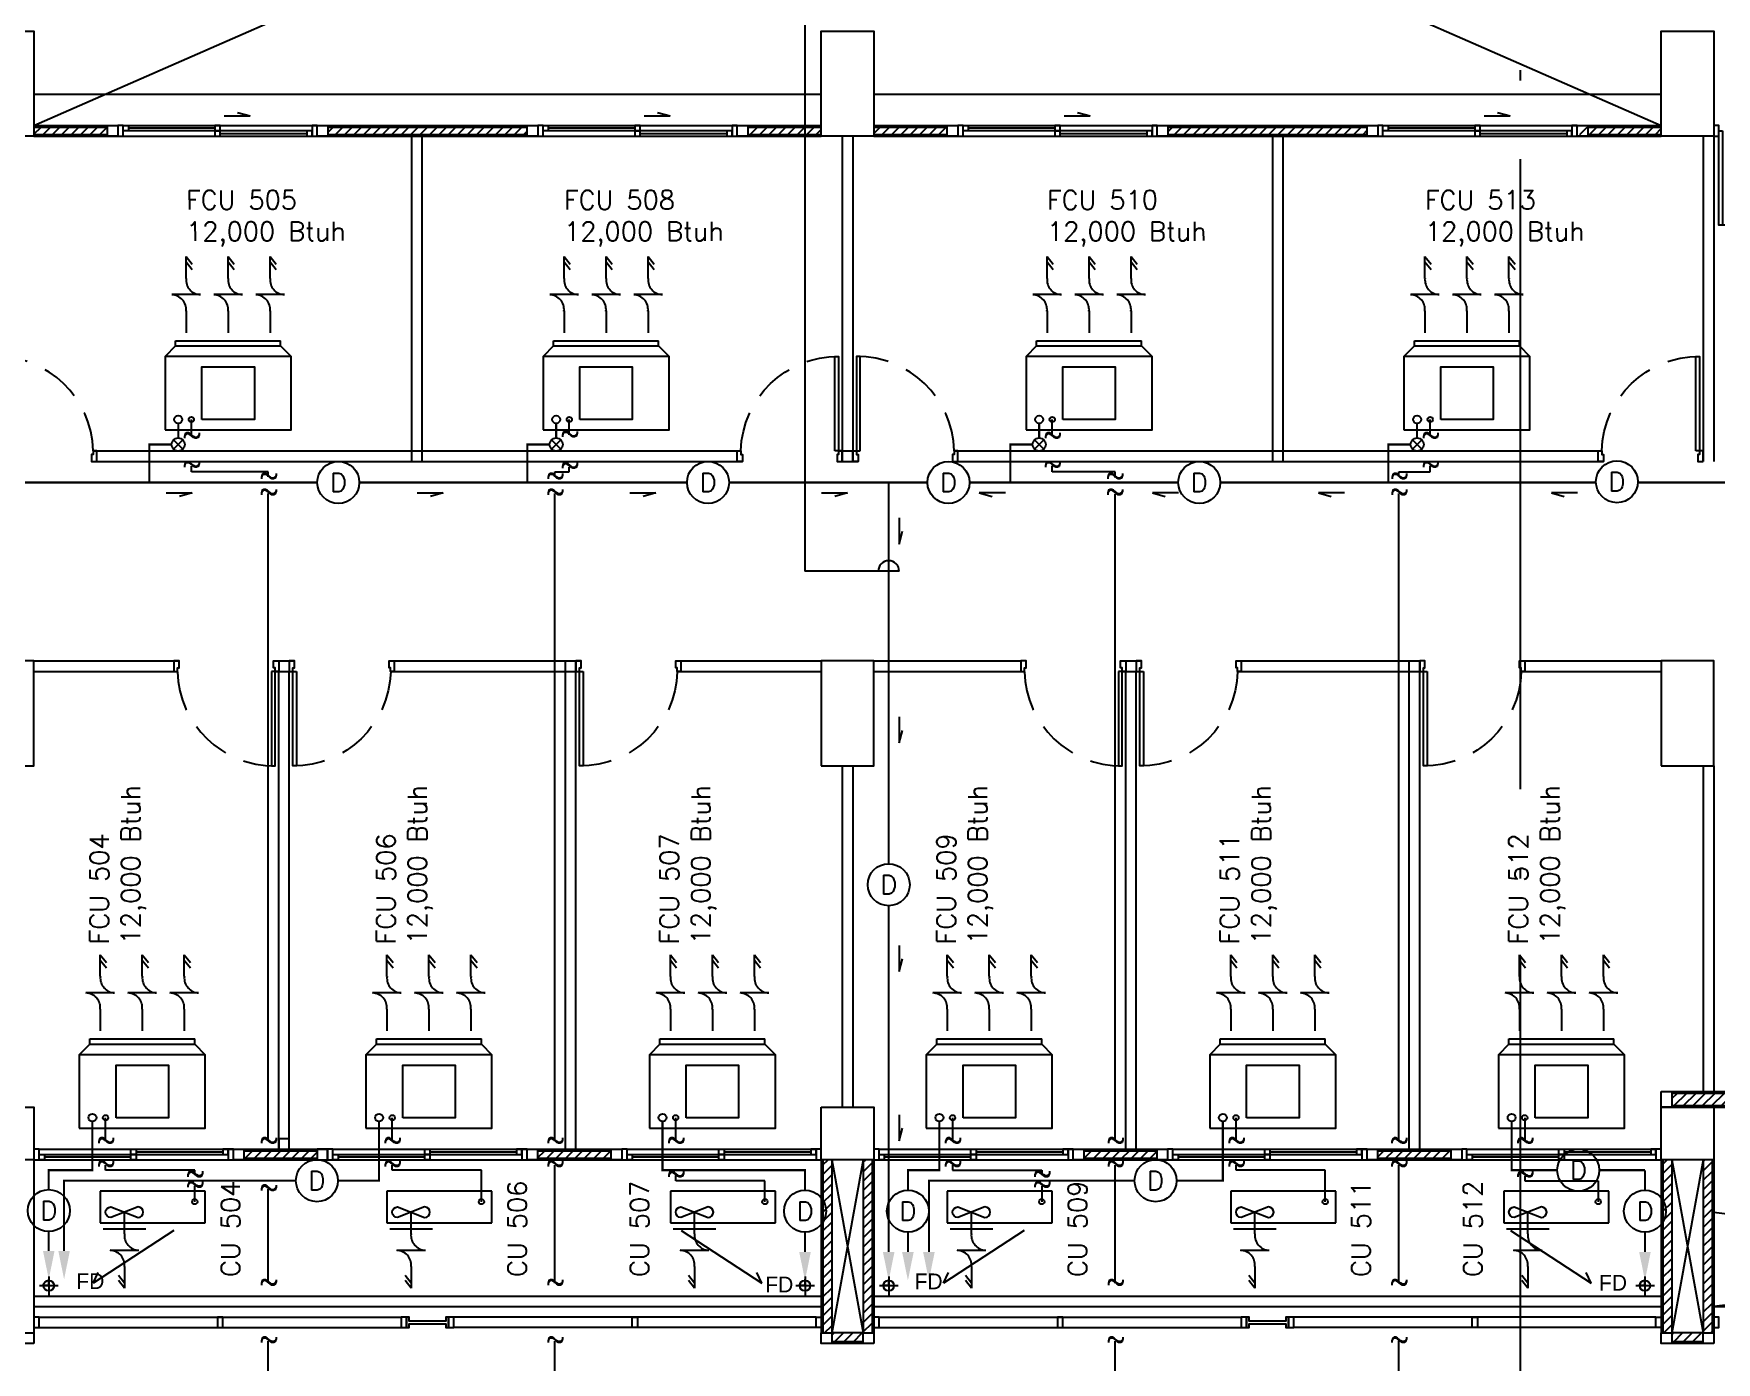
# Model space of a CAD drawing. Header units: millimetres. Extents: x -398 to 816, y -1 to 208.
# Drawn here: x 603.55 to 619.58, y 13.22 to 25.87 of the extents above; entities that cross this region are included whole.
import ezdxf
from ezdxf.enums import TextEntityAlignment as Align

# ---------------------------------------------------------------- set-up
doc = ezdxf.new("R2010")
doc.units = ezdxf.units.MM
doc.linetypes.add('ACAD_ISO04W100', pattern=[30, 24, -3, 0, -3])
doc.linetypes.add('DASHED', pattern=[0.75, 0.5, -0.25])
for name, color, linetype in [('AA_Column', 5, 'Continuous'), ('AA_Door', 3, 'Continuous'), ('AA_FD', 6, 'Continuous'), ('AA_Floor', 31, 'Continuous'), ('AA_Hatch', 8, 'Continuous'), ('AA_Wall', 1, 'Continuous'), ('AA_Window', 4, 'Continuous'), ('AC DRAIN', 240, 'Continuous'), ('AC FCU', 221, 'Continuous'), ('AC LINE', 171, 'Continuous')]:
    doc.layers.add(name, color=color, linetype=linetype)
doc.styles.add('Romand', font='romand.shx')
doc.styles.add('Romans', font='romans.shx')
doc.styles.add('style2', font='vit-s.shx', dxfattribs={"height": 3.2})
pattern_1 = [(45, (-498.769, -475.90679), (-0.0449012806, 0.0449012806), [])]

# ---------------------------------------------------------------- blocks, each defined once
blk = doc.blocks.new('door_90')
at = {"layer": 'AA_Door', "color": 9}
blk.add_lwpolyline([(0.07, 0.1), (0.07, 1), (0.035, 1), (0.035, 0.1)], close=True, dxfattribs=at)
for points in [[(0, 0), (0, 0.1), (0.035, 0.1), (0.035, 0.065), (0.05, 0.065), (0.05, 0), (0, 0)], [(1, 0), (1, 0.1), (0.965, 0.1), (0.965, 0.065), (0.95, 0.065), (0.95, 0), (1, 0)]]:
    blk.add_lwpolyline(points, dxfattribs=at)
at = {"layer": 'AA_Door', "color": 9, "linetype": 'DASHED', "ltscale": 0.75}
blk.add_arc((0.043, 0.077), 0.923, 1.5795, 90.5293, dxfattribs=at)
blk = doc.blocks.new('door_180s')
at = {"layer": 'AA_Door', "color": 9}
for points in [[(-0.1, 1.9), (0, 1.9), (0, 1.85), (-0.1, 1.85)], [(-0.05, 1.815), (0.85, 1.815), (0.85, 1.85), (-0.05, 1.85)], [(-0.05, 0.085), (-0.95, 0.085), (-0.95, 0.05), (-0.05, 0.05)], [(-0.1, 0.05), (0, 0.05), (0, 0), (-0.1, 0)]]:
    blk.add_lwpolyline(points, close=True, dxfattribs=at)
at = {"layer": 'AA_Door', "color": 9, "linetype": 'DASHED', "ltscale": 0.75}
for centre, start, end in [((-0.027, 1.826), 268.4655, 0.5022), ((-0.073, 0.074), 88.4655, 180.5022)]:
    blk.add_arc(centre, 0.877, start, end, dxfattribs=at)
blk = doc.blocks.new('c')
at = {"layer": 'AA_Column', "color": 9}
blk.add_lwpolyline([(0.25, -0.5), (0.25, -0.5), (0.25, 0.5), (-0.25, 0.5), (-0.25, -0.5), (-0.25, -0.5), (-0.25, -0.5), (0.25, -0.5)], close=True, dxfattribs=at)
blk = doc.blocks.new('AC')
at = {"layer": 'AC FCU', "color": 8}
for p, q in [((-0.4, 1.651), (-0.342, 1.578)), ((-0.4, 1.444), (-0.4, 1.651)), ((0, 1.444), (0, 1.651)), ((0, 1.651), (0.058, 1.578)), ((0.4, 1.651), (0.458, 1.578)), ((0.4, 1.444), (0.4, 1.651)), ((-0.4, 1.601), (-0.342, 1.528)), ((0, 1.601), (0.058, 1.528)), ((0.4, 1.601), (0.458, 1.528)), ((-0.264, 1.289), (-0.536, 1.289)), ((0.136, 1.289), (-0.136, 1.289)), ((0.536, 1.289), (0.264, 1.289)), ((-0.4, 1.134), (-0.4, 0.926)), ((0, 1.134), (0, 0.926)), ((0.4, 1.134), (0.4, 0.926))]:
    blk.add_line(p, q, dxfattribs=at)
at = {"layer": 'AC FCU'}
for p, q in [((-0.5, 0.8), (-0.5, 0.85)), ((-0.5, 0.85), (0.5, 0.85)), ((0.5, 0.8), (0.5, 0.85)), ((-0.5, 0.8), (-0.6, 0.7)), ((-0.5, 0.8), (0.5, 0.8)), ((0.5, 0.8), (0.6, 0.7))]:
    blk.add_line(p, q, dxfattribs=at)
blk.add_lwpolyline([(-0.6, 0), (0.6, 0), (0.6, 0.7), (-0.6, 0.7)], close=True, dxfattribs=at)
at = {"layer": 'AC FCU', "color": 8}
blk.add_lwpolyline([(-0.25, 0.1), (-0.25, 0.6), (0.25, 0.6), (0.25, 0.1)], close=True, dxfattribs=at)
at = {"layer": 'AC FCU'}
blk.add_circle((-0.35, 0.1), 0.025, dxfattribs=at)
at = {"layer": 'AC FCU', "color": 8}
for centre, start, end in [((-0.26, 1.429), 173.9498, 268.5513), ((0.14, 1.429), 173.9498, 268.5513), ((0.54, 1.429), 173.9498, 268.5513), ((-0.54, 1.148), 353.9498, 88.5513), ((-0.14, 1.148), 353.9498, 88.5513), ((0.26, 1.148), 353.9498, 88.5513)]:
    blk.add_arc(centre, 0.14, start, end, dxfattribs=at)
blk = doc.blocks.new('ACC1')
at = {"layer": 'AC FCU'}
for p, q in [((0, 0.5), (-0.3, 0.5)), ((-0.3, 0.5), (-0.3, -0.5)), ((0, -0.5), (0, 0.5)), ((-0.3, -0.5), (0, -0.5))]:
    blk.add_line(p, q, dxfattribs=at)
at = {"layer": 'AC FCU', "color": 8}
for p, q in [((-0.925, 0.27), (-0.852, 0.328)), ((-0.875, 0.27), (-0.802, 0.328)), ((-0.562, 0.407), (-0.562, 0.134)), ((-0.36, 0.474), (-0.36, 0.067)), ((-0.718, 0.27), (-0.925, 0.27)), ((-0.407, 0.27), (-0.2, 0.27))]:
    blk.add_line(p, q, dxfattribs=at)
at = {"layer": 'AC FCU'}
blk.add_lwpolyline([(-0.25, 0.4, -1), (-0.15, 0.4), (-0.25, 0.141, 1), (-0.15, 0.141), (-0.25, 0.4)], format="xyb", dxfattribs=at)
blk.add_circle((-0.1, -0.4), 0.025, dxfattribs=at)
at = {"layer": 'AC FCU', "color": 8}
for centre, start, end in [((-0.703, 0.41), 263.9498, 358.5513), ((-0.422, 0.131), 83.9498, 178.5513)]:
    blk.add_arc(centre, 0.14, start, end, dxfattribs=at)
blk = doc.blocks.new('DOWN')
at = {"layer": 'AC DRAIN'}
for p, q in [((-0.044, -0.044), (0.044, 0.044)), ((0.044, -0.044), (-0.044, 0.044))]:
    blk.add_line(p, q, dxfattribs=at)
blk.add_circle((0, 0), 0.0625, dxfattribs=at)
blk = doc.blocks.new('POINT_Drain')
at = {"layer": 'Defpoints'}
blk.add_circle((0, 0), 0.2, dxfattribs=at)
at = {"layer": 'AC DRAIN', "insert": (0, 0), "char_height": 0.18, "width": 0.25231, "attachment_point": 5, "style": 'Romans'}
blk.add_mtext('D', dxfattribs=at)

msp = doc.modelspace()

# ---------------------------------------------------------------- hatches: boundary and pattern name
at = {"layer": 'AA_Hatch'}
h = msp.add_hatch(dxfattribs=at)
h.set_pattern_fill('ANSI31', color=9, scale=0.02, style=0)
h.set_pattern_definition(pattern_1)
h.paths.add_polyline_path([(604.251, 24.914), (604.251, 24.984), (603.551, 24.984), (603.551, 24.914)])
h = msp.add_hatch(dxfattribs=at)
h.set_pattern_fill('ANSI31', color=9, scale=0.02, style=0)
h.set_pattern_definition(pattern_1)
h.paths.add_polyline_path([(606.351, 24.984), (606.351, 24.914), (608.251, 24.914), (608.251, 24.984)])
h = msp.add_hatch(dxfattribs=at)
h.set_pattern_fill('ANSI31', color=9, scale=0.02, style=0)
h.set_pattern_definition(pattern_1)
h.paths.add_polyline_path([(611.051, 24.984), (610.351, 24.984), (610.351, 24.914), (611.051, 24.914)])
h.paths.add_polyline_path([(612.251, 24.984), (611.551, 24.984), (611.551, 24.914), (612.251, 24.914)])
h = msp.add_hatch(dxfattribs=at)
h.set_pattern_fill('ANSI31', color=9, scale=0.02, style=0)
h.set_pattern_definition(pattern_1)
h.paths.add_polyline_path([(616.251, 24.984), (614.65, 24.984), (614.65, 24.914), (616.251, 24.914)])
h.paths.add_polyline_path([(614.65, 24.984), (614.351, 24.984), (614.351, 24.914), (614.65, 24.914)])
h = msp.add_hatch(dxfattribs=at)
h.set_pattern_fill('ANSI31', color=9, scale=0.02, style=0)
h.set_pattern_definition(pattern_1)
h.paths.add_polyline_path([(619.051, 24.984), (618.251, 24.984), (618.251, 24.914), (619.051, 24.914)])
h = msp.add_hatch(dxfattribs=at)
h.set_pattern_fill('ANSI31', color=9, scale=0.02, style=0)
h.set_pattern_definition(pattern_1)
h.paths.add_polyline_path([(625.951, 15.784), (619.151, 15.784), (619.151, 15.664), (625.951, 15.664)])
h.paths.add_polyline_path([(627.551, 15.784), (627.151, 15.784), (627.151, 15.664), (627.551, 15.664)])
h.paths.add_polyline_path([(627.151, 15.149), (627.066, 15.149), (627.066, 13.499), (627.151, 13.499)])
h.paths.add_polyline_path([(627.451, 13.499), (627.151, 13.499), (627.151, 13.414), (627.451, 13.414)])
h = msp.add_hatch(dxfattribs=at)
h.set_pattern_fill('ANSI31', color=9, scale=0.02, style=0)
h.set_pattern_definition(pattern_1)
h.paths.add_polyline_path([(606.249, 15.234), (605.551, 15.234), (605.551, 15.164), (606.249, 15.164)])
h = msp.add_hatch(dxfattribs=at)
h.set_pattern_fill('ANSI31', color=9, scale=0.02, style=0)
h.set_pattern_definition(pattern_1)
h.paths.add_polyline_path([(608.349, 15.234), (608.349, 15.164), (609.051, 15.164), (609.051, 15.234)])
h = msp.add_hatch(dxfattribs=at)
h.set_pattern_fill('ANSI31', color=9, scale=0.02, style=0)
h.set_pattern_definition(pattern_1)
h.paths.add_polyline_path([(614.249, 15.234), (613.551, 15.234), (613.551, 15.164), (614.249, 15.164)])
h = msp.add_hatch(dxfattribs=at)
h.set_pattern_fill('ANSI31', color=9, scale=0.02, style=0)
h.set_pattern_definition(pattern_1)
h.paths.add_polyline_path([(617.051, 15.164), (617.051, 15.234), (616.349, 15.234), (616.349, 15.164)])
h = msp.add_hatch(dxfattribs=at)
h.set_pattern_fill('ANSI31', color=9, scale=0.02, style=0)
h.set_pattern_definition(pattern_1)
h.paths.add_polyline_path([(611.151, 15.149), (611.066, 15.149), (611.066, 13.499), (611.151, 13.499)])
h.paths.add_polyline_path([(611.536, 15.149), (611.451, 15.149), (611.451, 13.499), (611.536, 13.499)])
h.paths.add_polyline_path([(611.301, 13.499), (611.151, 13.499), (611.151, 13.414), (611.301, 13.414)])
h.paths.add_polyline_path([(611.451, 13.499), (611.301, 13.499), (611.301, 13.414), (611.451, 13.414)])
h = msp.add_hatch(dxfattribs=at)
h.set_pattern_fill('ANSI31', color=9, scale=0.02, style=0)
h.set_pattern_definition(pattern_1)
h.paths.add_polyline_path([(619.151, 15.149), (619.066, 15.149), (619.066, 13.499), (619.151, 13.499)])
h.paths.add_polyline_path([(619.536, 15.149), (619.451, 15.149), (619.451, 13.499), (619.536, 13.499)])
h.paths.add_polyline_path([(619.451, 13.499), (619.151, 13.499), (619.151, 13.414), (619.451, 13.414)])

# ---------------------------------------------------------------- linework, layer by layer
at = {"layer": 'AA_Column', "color": 9}
for points in [[(603.051, 18.899), (603.551, 18.899), (603.551, 19.899), (603.051, 19.899)], [(611.051, 18.899), (611.551, 18.899), (611.551, 19.899), (611.051, 19.899)], [(619.051, 18.899), (619.551, 18.899), (619.551, 19.899), (619.051, 19.899)], [(603.051, 15.649), (603.551, 15.649), (603.551, 15.149), (603.051, 15.149)], [(611.051, 15.649), (611.551, 15.649), (611.551, 15.149), (611.051, 15.149)], [(619.051, 15.649), (619.551, 15.649), (619.551, 15.149), (619.051, 15.149)]]:
    msp.add_lwpolyline(points, close=True, dxfattribs=at)
at = {"layer": 'AA_FD', "color": 6}
for p, q in [((604.883, 14.476), (604.116, 13.972)), ((609.716, 14.476), (610.484, 13.972)), ((612.983, 14.476), (612.216, 13.972)), ((617.616, 14.476), (618.384, 13.972)), ((603.606, 13.949), (603.784, 13.949)), ((603.693, 13.949), (603.631, 13.949)), ((603.693, 14.035), (603.693, 13.857)), ((603.693, 13.949), (603.693, 14.01)), ((604.116, 13.972), (604.162, 14.073)), ((610.484, 13.972), (610.437, 14.073)), ((610.809, 13.949), (610.987, 13.949)), ((610.896, 13.949), (610.834, 13.949)), ((610.896, 14.035), (610.896, 13.857)), ((610.896, 13.949), (610.896, 14.01)), ((611.606, 13.949), (611.784, 13.949)), ((611.693, 13.949), (611.631, 13.949)), ((611.693, 14.035), (611.693, 13.857)), ((611.693, 13.949), (611.693, 14.01)), ((612.216, 13.972), (612.262, 14.073)), ((618.384, 13.972), (618.337, 14.073)), ((618.809, 13.949), (618.987, 13.949)), ((618.896, 13.949), (618.834, 13.949)), ((618.896, 14.035), (618.896, 13.857)), ((618.896, 13.949), (618.896, 14.01))]:
    msp.add_line(p, q, dxfattribs=at)
for centre in [(603.693, 13.949), (610.896, 13.949), (611.693, 13.949), (618.896, 13.949)]:
    msp.add_circle(centre, 0.05, dxfattribs=at)
at = {"layer": 'AA_Floor', "color": 9}
for p, q in [((603.551, 31.799), (619.051, 24.999)), ((603.551, 24.999), (619.051, 31.799)), ((603.551, 25.299), (611.051, 25.299)), ((611.551, 25.299), (619.051, 25.299)), ((627.066, 14.649), (619.551, 13.749)), ((619.551, 14.649), (627.051, 13.749)), ((603.551, 13.849), (611.051, 13.849)), ((611.551, 13.849), (619.051, 13.849)), ((603.551, 13.749), (611.051, 13.749)), ((611.551, 13.749), (619.051, 13.749)), ((619.551, 13.749), (627.051, 13.749))]:
    msp.add_line(p, q, dxfattribs=at)
at = {"layer": 'AA_Wall', "color": 9}
for p, q in [((603.551, 24.999), (604.351, 24.999)), ((603.551, 24.984), (604.251, 24.984)), ((603.551, 24.914), (604.251, 24.914)), ((603.551, 24.899), (604.351, 24.899)), ((606.251, 24.999), (608.351, 24.999)), ((606.251, 24.899), (608.351, 24.899)), ((606.351, 24.984), (608.251, 24.984)), ((606.351, 24.914), (608.251, 24.914)), ((607.151, 21.799), (607.151, 24.899)), ((607.251, 21.799), (607.251, 24.899)), ((610.251, 24.999), (611.051, 24.999)), ((610.256, 24.899), (611.051, 24.899)), ((610.351, 24.984), (611.051, 24.984)), ((610.351, 24.914), (611.051, 24.914)), ((611.251, 24.899), (611.251, 21.799)), ((611.351, 24.899), (611.351, 21.799)), ((611.551, 24.999), (612.351, 24.999)), ((611.551, 24.984), (612.251, 24.984)), ((611.551, 24.914), (612.251, 24.914)), ((611.551, 24.899), (612.351, 24.899)), ((614.251, 24.999), (616.351, 24.999)), ((614.251, 24.899), (616.351, 24.899)), ((614.351, 24.984), (616.251, 24.984)), ((614.351, 24.914), (616.251, 24.914)), ((615.351, 21.799), (615.351, 24.899)), ((615.451, 21.799), (615.451, 24.899)), ((618.251, 24.999), (619.051, 24.999)), ((618.256, 24.899), (619.051, 24.899)), ((618.351, 24.984), (619.051, 24.984)), ((618.351, 24.914), (619.051, 24.914)), ((619.451, 24.899), (619.451, 21.799)), ((619.551, 24.899), (619.551, 21.799)), ((604.101, 21.799), (610.301, 21.799)), ((604.116, 21.899), (610.286, 21.899)), ((611.201, 21.799), (611.401, 21.799)), ((611.216, 21.899), (611.386, 21.899)), ((612.301, 21.799), (618.501, 21.799)), ((612.316, 21.899), (618.486, 21.899)), ((603.551, 19.899), (604.934, 19.899)), ((605.834, 19.899), (606.034, 19.899)), ((606.934, 19.899), (608.764, 19.899)), ((608.614, 15.249), (608.614, 19.899)), ((608.714, 15.249), (608.714, 19.899)), ((609.664, 19.899), (611.051, 19.899)), ((611.551, 19.899), (612.951, 19.899)), ((613.901, 19.899), (614.101, 19.899)), ((615.001, 19.899), (616.751, 19.899)), ((616.651, 15.249), (616.651, 19.899)), ((616.751, 15.249), (616.751, 19.899)), ((617.701, 19.899), (619.051, 19.899)), ((603.551, 19.799), (604.919, 19.799)), ((605.849, 19.799), (606.019, 19.799)), ((605.884, 15.249), (605.884, 19.799)), ((605.984, 15.249), (605.984, 19.799)), ((606.949, 19.799), (608.749, 19.799)), ((609.679, 19.799), (611.051, 19.799)), ((611.551, 19.799), (612.951, 19.799)), ((613.916, 19.799), (614.086, 19.799)), ((613.951, 15.249), (613.951, 19.799)), ((614.051, 15.249), (614.051, 19.799)), ((615.016, 19.799), (616.749, 19.799)), ((617.716, 19.799), (619.051, 19.799)), ((611.251, 18.899), (611.251, 15.649)), ((611.351, 18.899), (611.351, 15.649)), ((619.451, 18.899), (619.451, 15.799)), ((619.551, 18.899), (619.551, 15.799)), ((619.051, 15.649), (619.051, 15.799)), ((619.051, 15.799), (625.951, 15.799)), ((619.151, 15.784), (625.951, 15.784)), ((619.051, 15.649), (625.951, 15.649)), ((619.051, 15.649), (625.951, 15.649)), ((619.151, 15.664), (625.951, 15.664)), ((605.451, 15.249), (606.349, 15.249)), ((605.551, 15.234), (606.249, 15.234)), ((608.249, 15.249), (609.151, 15.249)), ((608.349, 15.234), (609.051, 15.234)), ((613.451, 15.249), (614.349, 15.249)), ((613.551, 15.234), (614.249, 15.234)), ((616.249, 15.249), (617.151, 15.249)), ((616.349, 15.234), (617.051, 15.234)), ((603.551, 15.149), (603.551, 13.499)), ((605.451, 15.149), (606.349, 15.149)), ((605.551, 15.164), (606.249, 15.164)), ((608.249, 15.149), (609.151, 15.149)), ((608.349, 15.164), (609.051, 15.164)), ((611.051, 15.149), (611.051, 13.499)), ((611.066, 15.149), (611.066, 13.499)), ((611.151, 15.149), (611.151, 13.499)), ((611.451, 15.149), (611.151, 13.499)), ((611.151, 15.149), (611.451, 13.499)), ((611.451, 15.149), (611.451, 13.499)), ((611.536, 15.149), (611.536, 13.499)), ((611.551, 15.149), (611.551, 13.499)), ((613.451, 15.149), (614.349, 15.149)), ((613.551, 15.164), (614.249, 15.164)), ((616.249, 15.149), (617.151, 15.149)), ((616.349, 15.164), (617.051, 15.164)), ((619.051, 15.149), (619.051, 13.499)), ((619.051, 15.149), (619.051, 13.499)), ((619.051, 15.149), (619.051, 13.499)), ((619.066, 15.149), (619.066, 13.499)), ((619.151, 15.149), (619.151, 13.499)), ((619.151, 15.149), (619.451, 13.499)), ((619.451, 15.149), (619.151, 13.499)), ((619.151, 15.149), (619.151, 13.499)), ((619.151, 15.149), (619.151, 13.499)), ((619.451, 15.149), (619.451, 13.499)), ((619.536, 15.149), (619.536, 13.499)), ((619.551, 15.149), (619.551, 13.499)), ((603.601, 13.649), (607.051, 13.649)), ((605.351, 13.549), (605.351, 13.649)), ((611.001, 13.649), (607.551, 13.649)), ((609.251, 13.549), (609.251, 13.649)), ((611.601, 13.649), (615.051, 13.649)), ((613.351, 13.549), (613.351, 13.649)), ((619.001, 13.649), (615.551, 13.649)), ((617.251, 13.549), (617.251, 13.649)), ((603.601, 13.549), (607.051, 13.549)), ((611.001, 13.549), (607.551, 13.549)), ((611.451, 13.499), (611.151, 13.499)), ((611.601, 13.549), (615.051, 13.549)), ((619.001, 13.549), (615.551, 13.549)), ((619.451, 13.499), (619.151, 13.499)), ((611.451, 13.414), (611.151, 13.414)), ((611.451, 13.399), (611.151, 13.399)), ((619.451, 13.414), (619.151, 13.414)), ((619.451, 13.399), (619.151, 13.399))]:
    msp.add_line(p, q, dxfattribs=at)
for points in [[(604.251, 24.999), (604.351, 24.999), (604.351, 24.899), (604.251, 24.899)], [(606.251, 24.999), (606.351, 24.999), (606.351, 24.899), (606.251, 24.899)], [(608.251, 24.999), (608.351, 24.999), (608.351, 24.899), (608.251, 24.899)], [(610.251, 24.999), (610.351, 24.999), (610.351, 24.899), (610.251, 24.899)], [(612.251, 24.999), (612.351, 24.999), (612.351, 24.899), (612.251, 24.899)], [(614.251, 24.999), (614.351, 24.999), (614.351, 24.899), (614.251, 24.899)], [(616.251, 24.999), (616.351, 24.999), (616.351, 24.899), (616.251, 24.899)], [(618.251, 24.999), (618.351, 24.999), (618.351, 24.899), (618.251, 24.899)], [(619.051, 15.799), (619.151, 15.799), (619.151, 15.649), (619.051, 15.649)], [(605.451, 15.249), (605.551, 15.249), (605.551, 15.149), (605.451, 15.149)], [(605.984, 15.349), (605.884, 15.349), (605.884, 15.249), (605.984, 15.249)], [(606.349, 15.249), (606.249, 15.249), (606.249, 15.149), (606.349, 15.149)], [(608.249, 15.249), (608.349, 15.249), (608.349, 15.149), (608.249, 15.149)], [(609.051, 15.249), (609.151, 15.249), (609.151, 15.149), (609.051, 15.149)], [(613.451, 15.249), (613.551, 15.249), (613.551, 15.149), (613.451, 15.149)], [(614.249, 15.249), (614.349, 15.249), (614.349, 15.149), (614.249, 15.149)], [(616.249, 15.249), (616.349, 15.249), (616.349, 15.149), (616.249, 15.149)], [(617.051, 15.249), (617.151, 15.249), (617.151, 15.149), (617.051, 15.149)], [(603.551, 13.399), (603.451, 13.399), (603.451, 13.499), (603.551, 13.499)], [(611.151, 13.399), (611.051, 13.399), (611.051, 13.499), (611.151, 13.499)], [(611.551, 13.399), (611.451, 13.399), (611.451, 13.499), (611.551, 13.499)], [(619.051, 13.499), (619.151, 13.499), (619.151, 13.399), (619.051, 13.399)], [(619.051, 13.499), (619.151, 13.499), (619.151, 13.399), (619.051, 13.399)], [(619.151, 13.399), (619.051, 13.399), (619.051, 13.499), (619.151, 13.499)], [(619.051, 13.499), (619.151, 13.499), (619.151, 13.399), (619.051, 13.399)], [(619.551, 13.399), (619.451, 13.399), (619.451, 13.499), (619.551, 13.499)]]:
    msp.add_lwpolyline(points, close=True, dxfattribs=at)
at = {"layer": 'AA_Window', "color": 9}
for p, q in [((605.611, 25.088), (605.364, 25.088)), ((605.611, 25.088), (605.491, 25.12)), ((609.611, 25.088), (609.364, 25.088)), ((609.611, 25.088), (609.491, 25.12)), ((613.611, 25.088), (613.364, 25.088)), ((613.611, 25.088), (613.491, 25.12)), ((617.611, 25.088), (617.364, 25.088)), ((617.611, 25.088), (617.491, 25.12)), ((604.401, 24.999), (606.256, 24.999)), ((606.201, 24.949), (604.401, 24.949)), ((604.401, 24.899), (606.256, 24.899)), ((605.276, 24.974), (604.451, 24.974)), ((605.326, 24.949), (605.326, 24.999)), ((605.326, 24.924), (606.151, 24.924)), ((608.401, 24.999), (610.256, 24.999)), ((610.201, 24.949), (608.401, 24.949)), ((608.401, 24.899), (610.256, 24.899)), ((609.276, 24.974), (608.451, 24.974)), ((609.326, 24.949), (609.326, 24.999)), ((609.326, 24.924), (610.151, 24.924)), ((612.401, 24.999), (614.256, 24.999)), ((614.201, 24.949), (612.401, 24.949)), ((612.401, 24.899), (614.256, 24.899)), ((613.276, 24.974), (612.451, 24.974)), ((613.326, 24.949), (613.326, 24.999)), ((613.326, 24.924), (614.151, 24.924)), ((616.401, 24.999), (618.256, 24.999)), ((618.201, 24.949), (616.401, 24.949)), ((616.401, 24.899), (618.256, 24.899)), ((617.276, 24.974), (616.451, 24.974)), ((617.326, 24.949), (617.326, 24.999)), ((617.326, 24.924), (618.151, 24.924)), ((603.601, 15.249), (605.451, 15.249)), ((606.399, 15.249), (608.254, 15.249)), ((609.201, 15.249), (611.001, 15.249)), ((611.601, 15.249), (613.451, 15.249)), ((614.399, 15.249), (616.254, 15.249)), ((617.201, 15.249), (619.001, 15.249)), ((603.601, 15.199), (605.401, 15.199)), ((603.601, 15.149), (605.456, 15.149)), ((604.476, 15.174), (603.651, 15.174)), ((604.526, 15.224), (605.351, 15.224)), ((606.399, 15.199), (608.199, 15.199)), ((606.399, 15.149), (608.254, 15.149)), ((607.274, 15.174), (606.449, 15.174)), ((607.324, 15.224), (608.149, 15.224)), ((609.201, 15.199), (611.001, 15.199)), ((609.201, 15.149), (611.001, 15.149)), ((610.076, 15.174), (609.251, 15.174)), ((610.126, 15.224), (610.951, 15.224)), ((611.601, 15.199), (613.401, 15.199)), ((611.601, 15.149), (613.456, 15.149)), ((612.476, 15.174), (611.651, 15.174)), ((612.526, 15.224), (613.351, 15.224)), ((614.399, 15.199), (616.199, 15.199)), ((614.399, 15.149), (616.254, 15.149)), ((615.274, 15.174), (614.449, 15.174)), ((615.324, 15.224), (616.149, 15.224)), ((617.201, 15.199), (619.001, 15.199)), ((617.201, 15.149), (619.001, 15.149)), ((618.076, 15.174), (617.251, 15.174)), ((618.126, 15.224), (618.951, 15.224))]:
    msp.add_line(p, q, dxfattribs=at)
for points in [[(604.351, 24.999), (604.351, 24.899), (604.401, 24.899), (604.401, 24.999)], [(604.451, 24.999), (604.451, 24.949), (604.401, 24.949), (604.401, 24.999)], [(605.276, 24.999), (605.276, 24.949), (605.326, 24.949), (605.326, 24.999)], [(605.276, 24.949), (605.276, 24.899), (605.326, 24.899), (605.326, 24.949)], [(606.151, 24.949), (606.151, 24.899), (606.201, 24.899), (606.201, 24.949)], [(606.201, 24.999), (606.201, 24.899), (606.251, 24.899), (606.251, 24.999)], [(608.351, 24.999), (608.351, 24.899), (608.401, 24.899), (608.401, 24.999)], [(608.451, 24.999), (608.451, 24.949), (608.401, 24.949), (608.401, 24.999)], [(609.276, 24.999), (609.276, 24.949), (609.326, 24.949), (609.326, 24.999)], [(609.276, 24.949), (609.276, 24.899), (609.326, 24.899), (609.326, 24.949)], [(610.151, 24.949), (610.151, 24.899), (610.201, 24.899), (610.201, 24.949)], [(610.201, 24.999), (610.201, 24.899), (610.251, 24.899), (610.251, 24.999)], [(612.351, 24.999), (612.351, 24.899), (612.401, 24.899), (612.401, 24.999)], [(612.451, 24.999), (612.451, 24.949), (612.401, 24.949), (612.401, 24.999)], [(613.276, 24.999), (613.276, 24.949), (613.326, 24.949), (613.326, 24.999)], [(613.276, 24.949), (613.276, 24.899), (613.326, 24.899), (613.326, 24.949)], [(614.151, 24.949), (614.151, 24.899), (614.201, 24.899), (614.201, 24.949)], [(614.201, 24.999), (614.201, 24.899), (614.251, 24.899), (614.251, 24.999)], [(616.351, 24.999), (616.351, 24.899), (616.401, 24.899), (616.401, 24.999)], [(616.451, 24.999), (616.451, 24.949), (616.401, 24.949), (616.401, 24.999)], [(617.276, 24.999), (617.276, 24.949), (617.326, 24.949), (617.326, 24.999)], [(617.276, 24.949), (617.276, 24.899), (617.326, 24.899), (617.326, 24.949)], [(618.151, 24.949), (618.151, 24.899), (618.201, 24.899), (618.201, 24.949)], [(618.201, 24.999), (618.201, 24.899), (618.251, 24.899), (618.251, 24.999)], [(603.551, 15.249), (603.551, 15.149), (603.601, 15.149), (603.601, 15.249)], [(604.526, 15.249), (604.526, 15.199), (604.476, 15.199), (604.476, 15.249)], [(605.351, 15.249), (605.351, 15.199), (605.401, 15.199), (605.401, 15.249)], [(605.401, 15.249), (605.401, 15.149), (605.451, 15.149), (605.451, 15.249)], [(606.349, 15.249), (606.349, 15.149), (606.399, 15.149), (606.399, 15.249)], [(607.324, 15.249), (607.324, 15.199), (607.274, 15.199), (607.274, 15.249)], [(608.149, 15.249), (608.149, 15.199), (608.199, 15.199), (608.199, 15.249)], [(608.199, 15.249), (608.199, 15.149), (608.249, 15.149), (608.249, 15.249)], [(609.151, 15.249), (609.151, 15.149), (609.201, 15.149), (609.201, 15.249)], [(610.126, 15.249), (610.126, 15.199), (610.076, 15.199), (610.076, 15.249)], [(610.951, 15.249), (610.951, 15.199), (611.001, 15.199), (611.001, 15.249)], [(611.001, 15.249), (611.001, 15.149), (611.051, 15.149), (611.051, 15.249)], [(611.551, 15.249), (611.551, 15.149), (611.601, 15.149), (611.601, 15.249)], [(612.526, 15.249), (612.526, 15.199), (612.476, 15.199), (612.476, 15.249)], [(613.351, 15.249), (613.351, 15.199), (613.401, 15.199), (613.401, 15.249)], [(613.401, 15.249), (613.401, 15.149), (613.451, 15.149), (613.451, 15.249)], [(614.349, 15.249), (614.349, 15.149), (614.399, 15.149), (614.399, 15.249)], [(615.324, 15.249), (615.324, 15.199), (615.274, 15.199), (615.274, 15.249)], [(616.149, 15.249), (616.149, 15.199), (616.199, 15.199), (616.199, 15.249)], [(616.199, 15.249), (616.199, 15.149), (616.249, 15.149), (616.249, 15.249)], [(617.151, 15.249), (617.151, 15.149), (617.201, 15.149), (617.201, 15.249)], [(618.126, 15.249), (618.126, 15.199), (618.076, 15.199), (618.076, 15.249)], [(618.951, 15.249), (618.951, 15.199), (619.001, 15.199), (619.001, 15.249)], [(619.001, 15.249), (619.001, 15.149), (619.051, 15.149), (619.051, 15.249)], [(603.651, 15.199), (603.651, 15.149), (603.601, 15.149), (603.601, 15.199)], [(604.526, 15.199), (604.526, 15.149), (604.476, 15.149), (604.476, 15.199)], [(606.449, 15.199), (606.449, 15.149), (606.399, 15.149), (606.399, 15.199)], [(607.324, 15.199), (607.324, 15.149), (607.274, 15.149), (607.274, 15.199)], [(609.251, 15.199), (609.251, 15.149), (609.201, 15.149), (609.201, 15.199)], [(610.126, 15.199), (610.126, 15.149), (610.076, 15.149), (610.076, 15.199)], [(611.651, 15.199), (611.651, 15.149), (611.601, 15.149), (611.601, 15.199)], [(612.526, 15.199), (612.526, 15.149), (612.476, 15.149), (612.476, 15.199)], [(614.449, 15.199), (614.449, 15.149), (614.399, 15.149), (614.399, 15.199)], [(615.324, 15.199), (615.324, 15.149), (615.274, 15.149), (615.274, 15.199)], [(617.251, 15.199), (617.251, 15.149), (617.201, 15.149), (617.201, 15.199)], [(618.126, 15.199), (618.126, 15.149), (618.076, 15.149), (618.076, 15.199)], [(603.551, 13.649), (603.551, 13.549), (603.601, 13.549), (603.601, 13.649)], [(605.301, 13.649), (605.301, 13.549), (605.351, 13.549), (605.351, 13.649)], [(607.051, 13.649), (607.051, 13.549), (607.101, 13.549), (607.101, 13.649)], [(607.101, 13.649), (607.101, 13.549), (607.126, 13.549), (607.126, 13.586), (607.476, 13.586), (607.476, 13.549), (607.501, 13.549), (607.501, 13.649), (607.476, 13.649), (607.476, 13.611), (607.126, 13.611), (607.126, 13.649)], [(607.501, 13.649), (607.501, 13.549), (607.551, 13.549), (607.551, 13.649)], [(609.301, 13.649), (609.301, 13.549), (609.251, 13.549), (609.251, 13.649)], [(611.051, 13.649), (611.051, 13.549), (611.001, 13.549), (611.001, 13.649)], [(611.551, 13.649), (611.551, 13.549), (611.601, 13.549), (611.601, 13.649)], [(613.301, 13.649), (613.301, 13.549), (613.351, 13.549), (613.351, 13.649)], [(615.051, 13.649), (615.051, 13.549), (615.101, 13.549), (615.101, 13.649)], [(615.101, 13.649), (615.101, 13.549), (615.126, 13.549), (615.126, 13.586), (615.476, 13.586), (615.476, 13.549), (615.501, 13.549), (615.501, 13.649), (615.476, 13.649), (615.476, 13.611), (615.126, 13.611), (615.126, 13.649)], [(615.501, 13.649), (615.501, 13.549), (615.551, 13.549), (615.551, 13.649)], [(617.301, 13.649), (617.301, 13.549), (617.251, 13.549), (617.251, 13.649)], [(619.051, 13.649), (619.051, 13.549), (619.001, 13.549), (619.001, 13.649)], [(619.551, 13.649), (619.551, 13.549), (619.601, 13.549), (619.601, 13.649)]]:
    msp.add_lwpolyline(points, close=True, dxfattribs=at)
at = {"layer": 'AC DRAIN', "color": 2}
for p in [(610.895, 26.754), (611.793, 20.754)]:
    msp.add_line(p, (610.895, 20.754), dxfattribs=at)
at = {"layer": 'AC DRAIN', "color": 1}
for p, q in [((604.812, 21.499), (605.06, 21.499)), ((605.06, 21.499), (604.939, 21.467)), ((607.202, 21.499), (607.45, 21.499)), ((607.45, 21.499), (607.329, 21.467)), ((609.228, 21.499), (609.476, 21.499)), ((609.476, 21.499), (609.355, 21.467)), ((611.053, 21.499), (611.301, 21.499)), ((611.301, 21.499), (611.18, 21.467)), ((612.804, 21.499), (612.556, 21.499)), ((612.556, 21.499), (612.677, 21.467)), ((614.454, 21.499), (614.206, 21.499)), ((614.206, 21.499), (614.327, 21.467)), ((616.034, 21.499), (615.786, 21.499)), ((615.786, 21.499), (615.907, 21.467)), ((618.254, 21.499), (618.006, 21.499)), ((618.006, 21.499), (618.127, 21.467)), ((611.793, 21.261), (611.793, 21.013)), ((611.793, 21.013), (611.825, 21.134)), ((611.793, 19.366), (611.793, 19.118)), ((611.793, 19.118), (611.825, 19.238)), ((611.793, 17.188), (611.793, 16.94)), ((611.793, 16.94), (611.825, 17.061)), ((611.793, 15.577), (611.793, 15.329)), ((611.793, 15.329), (611.825, 15.45))]:
    msp.add_line(p, q, dxfattribs=at)
at = {"layer": 'AC DRAIN', "const_width": 0.02}
for points in [[(604.926, 22.161), (604.926, 22.024)], [(608.526, 22.161), (608.526, 22.024)], [(613.126, 22.161), (613.126, 22.024)], [(616.726, 22.161), (616.726, 22.024)], [(612.789, 21.599), (612.739, 21.599)], [(604.109, 15.511), (604.109, 15.049), (603.693, 15.049), (603.693, 14.864)], [(606.839, 15.511), (606.839, 14.949), (606.447, 14.949)], [(609.539, 15.511), (609.539, 15.049), (610.896, 15.049), (610.896, 14.859)], [(612.176, 15.511), (612.176, 15.049), (611.876, 15.049), (611.876, 14.859)], [(614.876, 15.511), (614.876, 14.949), (614.435, 14.949)], [(617.626, 15.511), (617.626, 15.049), (618.061, 15.049)], [(606.047, 14.949), (603.839, 14.949), (603.839, 14.28)], [(614.035, 14.949), (612.076, 14.949), (612.076, 14.269)], [(618.461, 15.049), (618.896, 15.049)], [(618.896, 15.049), (618.896, 14.859)], [(603.693, 14.464), (603.693, 14.28)], [(610.896, 14.459), (610.896, 14.269)], [(611.876, 14.459), (611.876, 14.269)], [(618.896, 14.459), (618.896, 14.269)]]:
    msp.add_lwpolyline(points, dxfattribs=at)
at = {"layer": 'AC DRAIN', "linetype": 'DASHED', "const_width": 0.02}
for points in [[(604.864, 21.961), (604.651, 21.961), (604.651, 21.599)], [(608.464, 21.961), (608.251, 21.961), (608.251, 21.599)], [(613.064, 21.961), (612.851, 21.961), (612.851, 21.599)], [(616.664, 21.961), (616.451, 21.961), (616.451, 21.599)], [(602.564, 21.599), (604.589, 21.599)], [(604.589, 21.599), (606.251, 21.599)], [(606.651, 21.599), (608.189, 21.599)], [(608.189, 21.599), (609.772, 21.599)], [(610.172, 21.599), (611.631, 21.599)], [(611.631, 21.599), (612.062, 21.599)], [(611.693, 21.599), (611.693, 17.968)], [(612.462, 21.599), (612.789, 21.599)], [(612.789, 21.599), (614.451, 21.599)], [(614.851, 21.599), (616.514, 21.599)], [(616.514, 21.599), (618.429, 21.599)], [(618.829, 21.599), (621.821, 21.599)], [(611.693, 17.568), (611.693, 14.269)]]:
    msp.add_lwpolyline(points, dxfattribs=at)
at = {"layer": 'AC DRAIN'}
for centre in [(604.926, 22.199), (608.526, 22.199), (613.126, 22.199), (616.726, 22.199), (604.109, 15.549), (606.839, 15.549), (609.539, 15.549), (612.176, 15.549), (614.876, 15.549), (617.626, 15.549)]:
    msp.add_circle(centre, 0.0375, dxfattribs=at)
at = {"layer": 'AC DRAIN', "color": 2}
msp.add_arc((611.693, 20.754), 0.1, 0, 180, dxfattribs=at)
at = {"layer": 'AC DRAIN'}
for points in [[(603.748, 14.28), (603.693, 14.01), (603.638, 14.28)], [(603.894, 14.28), (603.839, 14.01), (603.784, 14.28)], [(610.951, 14.269), (610.896, 13.999), (610.841, 14.269)], [(611.748, 14.269), (611.693, 13.999), (611.638, 14.269)], [(611.931, 14.269), (611.876, 13.999), (611.821, 14.269)], [(612.131, 14.269), (612.076, 13.999), (612.021, 14.269)], [(618.951, 14.269), (618.896, 13.999), (618.841, 14.269)]]:
    msp.add_solid(points, dxfattribs=at)
at = {"layer": 'AC FCU', "color": 5, "linetype": 'ACAD_ISO04W100', "ltscale": 0.25}
msp.add_line((617.707, 47.477), (617.707, 10.104), dxfattribs=at)
at = {"layer": 'AC LINE'}
for p, q in [((605.051, 22.041), (605.051, 22.199)), ((608.651, 22.054), (608.651, 22.199)), ((613.251, 22.039), (613.251, 22.199)), ((616.851, 22.039), (616.851, 22.199)), ((605.051, 21.699), (605.051, 21.756)), ((605.784, 21.699), (605.051, 21.699)), ((605.784, 21.653), (605.784, 21.699)), ((608.514, 21.653), (608.514, 21.699)), ((608.514, 21.699), (608.651, 21.699)), ((608.651, 21.699), (608.651, 21.746)), ((613.251, 21.699), (613.251, 21.758)), ((613.851, 21.699), (613.251, 21.699)), ((613.851, 21.647), (613.851, 21.699)), ((616.551, 21.657), (616.551, 21.699)), ((616.551, 21.699), (616.851, 21.699)), ((616.851, 21.699), (616.851, 21.758)), ((605.784, 15.328), (605.784, 21.495)), ((608.514, 15.324), (608.514, 21.494)), ((613.851, 15.326), (613.851, 21.489)), ((616.551, 15.326), (616.551, 21.495)), ((604.234, 15.326), (604.234, 15.549)), ((606.964, 15.325), (606.964, 15.549)), ((609.664, 15.327), (609.664, 15.549)), ((612.301, 15.549), (612.301, 15.328)), ((615.001, 15.325), (615.001, 15.549)), ((617.751, 15.549), (617.751, 15.328)), ((604.234, 15.049), (604.234, 15.097)), ((606.964, 15.049), (606.964, 15.098)), ((608.514, 13.972), (608.514, 15.097)), ((612.301, 15.096), (612.301, 15.049)), ((613.851, 13.974), (613.851, 15.098)), ((615.001, 15.049), (615.001, 15.098)), ((616.551, 13.975), (616.551, 15.098)), ((605.084, 15.049), (604.234, 15.049)), ((605.084, 15.007), (605.084, 15.049)), ((607.814, 15.049), (606.964, 15.049)), ((607.814, 14.749), (607.814, 15.049)), ((609.664, 14.949), (609.664, 14.997)), ((610.514, 14.949), (609.664, 14.949)), ((610.514, 14.749), (610.514, 14.949)), ((612.301, 15.049), (613.151, 15.049)), ((613.151, 15.049), (613.151, 15.007)), ((615.851, 15.049), (615.001, 15.049)), ((615.851, 14.749), (615.851, 15.049)), ((617.751, 14.992), (617.751, 14.949)), ((617.751, 14.949), (618.451, 14.949)), ((618.451, 14.949), (618.451, 14.749)), ((605.084, 14.749), (605.084, 14.9)), ((605.784, 13.975), (605.784, 14.867)), ((613.151, 14.898), (613.151, 14.749)), ((605.784, 11.949), (605.784, 13.42)), ((608.514, 11.949), (608.514, 13.421)), ((613.851, 11.949), (613.851, 13.42)), ((616.551, 11.949), (616.551, 13.422))]:
    msp.add_line(p, q, dxfattribs=at)

# ---------------------------------------------------------------- block references
at = {"layer": 'AA_Wall', "color": 9, "xscale": -1}
for name, p, rotation in [('c', (603.301, 25.399), 180), ('c', (611.301, 25.399), 180), ('c', (619.301, 25.399), 180), ('door_180s', (619.551, 24.999), 270), ('door_90', (605.984, 19.899), 180), ('door_90', (608.714, 19.899), 180), ('door_90', (614.051, 19.899), 180), ('door_90', (616.751, 19.899), 180)]:
    msp.add_blockref(name, p, dxfattribs=dict(at, rotation=rotation))
at = {"layer": 'AA_Wall', "color": 9}
for p in [(603.151, 21.799), (611.351, 21.799)]:
    msp.add_blockref('door_90', p, dxfattribs=at)
at = {"layer": 'AA_Wall', "color": 9, "xscale": -1}
for p in [(611.251, 21.799), (619.451, 21.799)]:
    msp.add_blockref('door_90', p, dxfattribs=at)
at = {"layer": 'AA_Wall', "color": 9, "rotation": 180}
for p in [(605.884, 19.899), (613.951, 19.899)]:
    msp.add_blockref('door_90', p, dxfattribs=at)
at = {"layer": 'AC DRAIN'}
for p in [(604.926, 21.961), (608.526, 21.961), (613.126, 21.961), (616.726, 21.961)]:
    msp.add_blockref('DOWN', p, dxfattribs=at)
at = {"layer": 'AC DRAIN', "color": 9}
for p in [(606.451, 21.599), (609.972, 21.599), (612.262, 21.599), (614.651, 21.599), (618.629, 21.606), (611.693, 17.768), (618.261, 15.049), (606.247, 14.949), (614.235, 14.949), (603.693, 14.664), (610.896, 14.659), (611.876, 14.659), (618.896, 14.659)]:
    msp.add_blockref('POINT_Drain', p, dxfattribs=at)
at = {"layer": 'AC FCU'}
for p in [(605.401, 22.099), (609.001, 22.099), (613.601, 22.099), (617.201, 22.099), (604.584, 15.449), (607.314, 15.449), (610.014, 15.449), (612.651, 15.449), (615.351, 15.449), (618.101, 15.449)]:
    msp.add_blockref('AC', p, dxfattribs=at)
at = {"layer": 'AC FCU', "rotation": 90}
for p in [(604.684, 14.849), (607.414, 14.849), (610.114, 14.849), (612.751, 14.849), (615.451, 14.849), (618.051, 14.849)]:
    msp.add_blockref('ACC1', p, dxfattribs=at)

# ---------------------------------------------------------------- texts
at = {"layer": 'AA_FD', "color": 2, "style": 'style2'}
for p in [(603.955, 13.917), (610.517, 13.885), (611.939, 13.915), (618.458, 13.902)]:
    msp.add_text('FD', height=0.15, dxfattribs=at).set_placement(p)
at = {"layer": 'AC FCU', "style": 'Romans'}
for s, rotation, p in [('FCU 505', 0.0892, (605.001, 24.2)), ('FCU 508', 0.0892, (608.601, 24.2)), ('FCU 510', 0.0892, (613.201, 24.2)), ('FCU 513', 0.0892, (616.801, 24.2)), ('12,000 Btuh', 0.0892, (605.001, 23.9)), ('12,000 Btuh', 0.0892, (608.601, 23.9)), ('12,000 Btuh', 0.0892, (613.201, 23.9)), ('12,000 Btuh', 0.0892, (616.801, 23.9)), ('12,000 Btuh', 90, (604.564, 17.2)), ('12,000 Btuh', 90, (607.294, 17.2)), ('12,000 Btuh', 90, (609.994, 17.2)), ('12,000 Btuh', 90, (612.631, 17.2)), ('12,000 Btuh', 90, (615.331, 17.2)), ('12,000 Btuh', 90, (618.081, 17.2)), ('FCU 504', 90, (604.264, 17.2)), ('FCU 506', 90, (606.994, 17.2)), ('FCU 507', 90, (609.694, 17.2)), ('FCU 509', 90, (612.331, 17.2)), ('FCU 511', 90, (615.031, 17.2)), ('FCU 512', 90, (617.781, 17.2))]:
    msp.add_text(s, height=0.18, rotation=rotation, dxfattribs=at).set_placement(p)
for s, p in [('CU 504', (605.334, 14.949)), ('CU 506', (608.064, 14.949)), ('CU 509', (613.401, 14.949)), ('CU 511', (616.101, 14.949))]:
    msp.add_text(s, height=0.18, rotation=90, dxfattribs=at).set_placement(p, align=Align.TOP_RIGHT)
for s, p in [('CU 507', (609.464, 14.949)), ('CU 512', (617.401, 14.949))]:
    msp.add_text(s, height=0.18, rotation=90, dxfattribs=at).set_placement(p, align=Align.BOTTOM_RIGHT)
at = {"layer": 'AC LINE', "style": 'Romand'}
for p in [(605.055, 22.033), (608.655, 22.046), (613.255, 22.033), (616.855, 22.033), (605.055, 21.757), (605.788, 21.646), (608.518, 21.646), (608.655, 21.747), (613.255, 21.757), (613.849, 21.646), (616.557, 21.646), (616.855, 21.757), (605.788, 21.495), (608.518, 21.495), (613.849, 21.495), (616.557, 21.495), (604.238, 15.318), (605.788, 15.318), (606.968, 15.318), (608.518, 15.318), (609.668, 15.318), (612.305, 15.318), (613.855, 15.318), (615.005, 15.318), (616.555, 15.318), (617.755, 15.318), (604.238, 15.097), (606.968, 15.097), (608.518, 15.097), (612.305, 15.097), (613.855, 15.097), (615.005, 15.097), (616.555, 15.097), (605.088, 15), (605.088, 14.9), (605.788, 14.867), (609.668, 14.997), (613.155, 15), (613.155, 14.9), (617.755, 14.997), (605.788, 13.967), (608.518, 13.967), (613.855, 13.967), (616.555, 13.967), (605.788, 13.42), (608.518, 13.42), (613.855, 13.42), (616.555, 13.42)]:
    msp.add_text('~', height=0.18, rotation=180, dxfattribs=at).set_placement(p, align=Align.MIDDLE)

doc.saveas('drawing.dxf')
